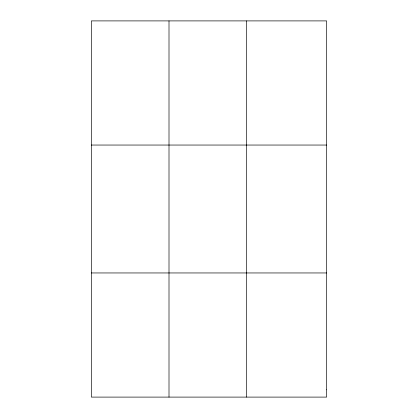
<?xml version="1.0" encoding="UTF-8"?>
<svg xmlns="http://www.w3.org/2000/svg" width="418" height="418" viewBox="0 0 418 418"><rect width="100%" height="100%" fill="white"/><g stroke="black" fill="none" stroke-linecap="round" stroke-linejoin="round"><path stroke-width="0.63" d="M169.003 20.9L169.003 397.1M246.646 20.9L246.646 397.1M91.364 145.046L326.636 145.046M91.364 272.954L326.636 272.954M326.636 389.795L326.636 397.1L91.364 397.1L91.364 20.9L326.636 20.9L326.636 389.795"/></g></svg>
